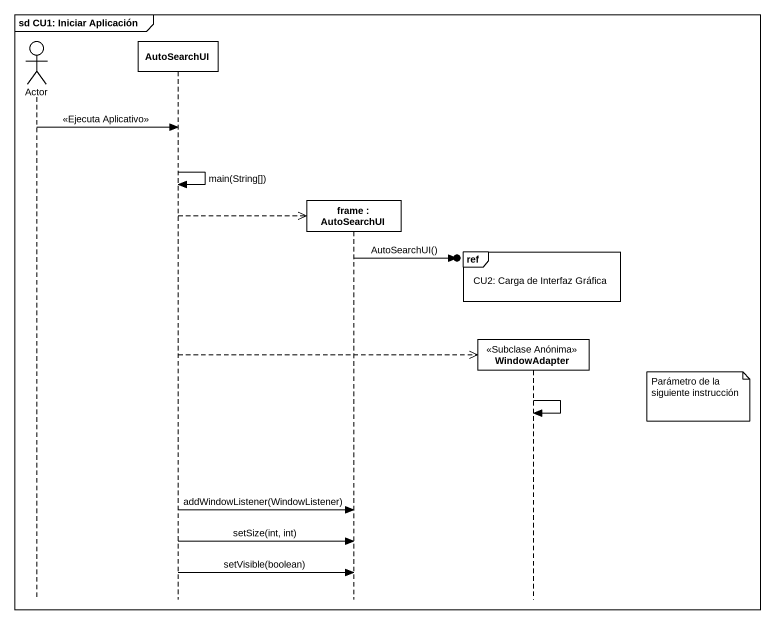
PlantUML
@startuml
mainframe sd CU1: Iniciar Aplicación
hide footbox
actor "Actor" as Actor_
participant AutoSearchUI
participant "frame : AutoSearchUI" as frame_
participant WindowAdapter <<Subclase Anónima>>

Actor_ -> AutoSearchUI : <<Ejecuta Aplicativo>>
AutoSearchUI -> AutoSearchUI : main(String[])
AutoSearchUI -->> frame_ **
ref over WindowAdapter : CU2: Carga de Interfaz Gráfica
frame_ ->o] : AutoSearchUI()
AutoSearchUI -->> WindowAdapter **
note right of WindowAdapter : Parámetro de la siguiente instrucción
WindowAdapter -> WindowAdapter
AutoSearchUI -> frame_ : addWindowListener(WindowListener)
AutoSearchUI -> frame_ : setSize(int, int)
AutoSearchUI -> frame_ : setVisible(boolean)
@enduml
